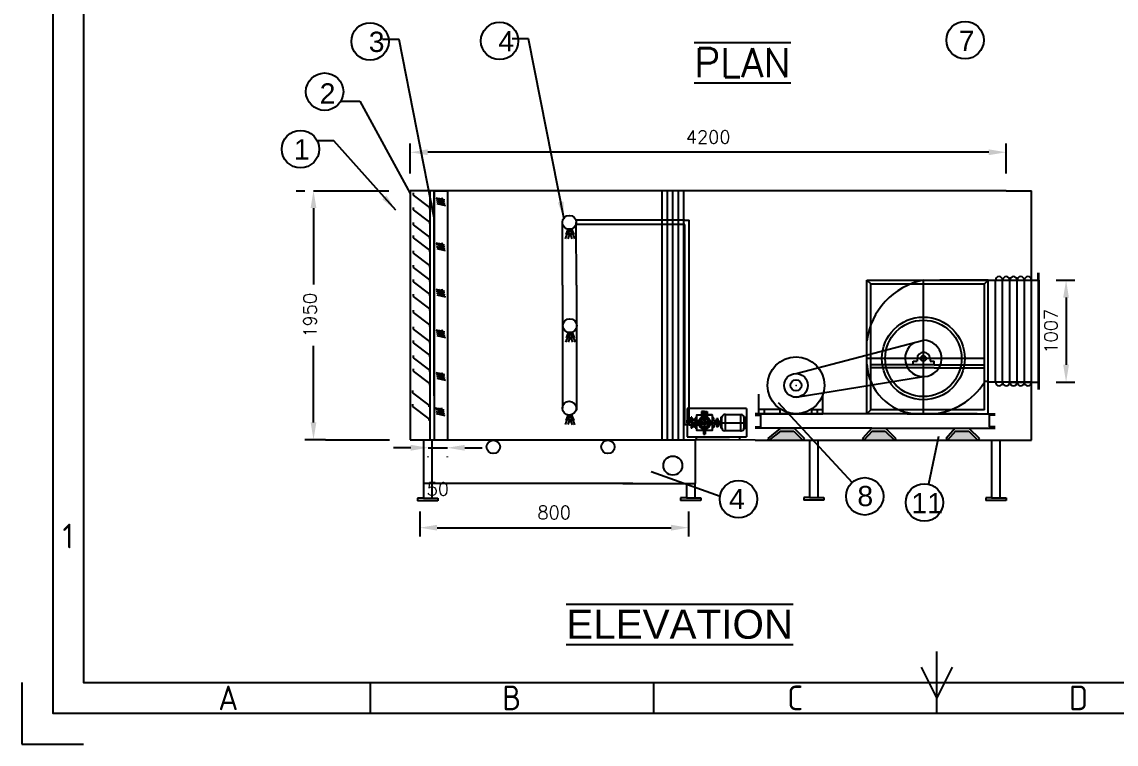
# Model space of a CAD drawing. Extents: x 40132 to 46456, y -234 to 4237.
# Drawn here: x 40132 to 43913, y -234 to 2259 of the extents above; entities that cross this region are included whole.
import ezdxf
from ezdxf.enums import TextEntityAlignment as Align

# ---------------------------------------------------------------- set-up
doc = ezdxf.new("R2010")
doc.units = 0
doc.header["$LTSCALE"] = 5
doc.header["$PDMODE"] = 3
doc.layers.get('0').update_dxf_attribs({"linetype": 'CONTINUOUS'})
doc.layers.get('DEFPOINTS').update_dxf_attribs({"linetype": 'CONTINUOUS'})
doc.styles.add('ISOCP', font='isocp.shx')
doc.styles.get("Standard").update_dxf_attribs({"font": 'romans.shx', "height": 45})
doc.dimstyles.get("Standard").update_dxf_attribs({"dimscale": 30, "dimtxt": 2, "dimasz": 1, "dimexe": 0.5, "dimexo": 0.5, "dimgap": 0.2, "dimtad": 1, "dimdec": 0, "dimdsep": 46, "dimtxsty": 'Standard', "dimcen": 2.5, "dimadec": 0, "dimazin": 0, "dimtfac": 1, "dimtdec": 0, "dimtmove": 2, "dimatfit": 3, "dimfxl": 1, "dimtolj": 1, "dimtzin": 0, "dimarcsym": 0})

# ---------------------------------------------------------------- blocks, each defined once
blk = doc.blocks.new('*D42')
at = {"color": 0, "lineweight": -2, "transparency": 16777216}
for p, q in [((41079.7, 1676.4), (41109.7, 1676.4)), ((41139.7, 1616.4), (41139.7, 1352.5)), ((41139.7, 876.4), (41139.7, 1140.4)), ((41181.1, 816.4), (41109.7, 816.4))]:
    blk.add_line(p, q, dxfattribs=at)
at = {"color": 0, "transparency": 16777216}
for points in [[(41129.7, 1616.4), (41149.7, 1616.4), (41139.7, 1676.4)], [(41129.7, 876.4), (41149.7, 876.4), (41139.7, 816.4)]]:
    blk.add_solid(points, dxfattribs=at)
at = {"layer": 'DEFPOINTS', "color": 0, "transparency": 16777216}
for p in [(41139.7, 1676.4), (41139.7, 1676.4), (41241.1, 816.4)]:
    blk.add_point(p, dxfattribs=at)
at = {"color": 0, "transparency": 16777216, "insert": (41127.7, 1246.4), "char_height": 45, "attachment_point": 5, "rotation": 90}
blk.add_mtext('\\A1;1950', dxfattribs=at)
blk = doc.blocks.new('*D46')
at = {"color": 0, "lineweight": -2, "transparency": 16777216}
for p, q in [((41476, 788.8), (41416, 788.8)), ((41536, 788.8), (41602.3, 788.8)), ((41536, 756.4), (41536, 758.8)), ((41602.3, 756.4), (41602.3, 758.8)), ((41662.3, 788.8), (41722.3, 788.8))]:
    blk.add_line(p, q, dxfattribs=at)
at = {"color": 0, "transparency": 16777216}
for points in [[(41476, 798.8), (41476, 778.8), (41536, 788.8)], [(41662.3, 798.8), (41662.3, 778.8), (41602.3, 788.8)]]:
    blk.add_solid(points, dxfattribs=at)
at = {"layer": 'DEFPOINTS', "color": 0, "transparency": 16777216}
for p in [(41536, 816.4), (41602.3, 816.4), (41602.3, 788.8)]:
    blk.add_point(p, dxfattribs=at)
at = {"color": 0, "transparency": 16777216, "insert": (41569.2, 646.3), "char_height": 45, "attachment_point": 5}
blk.add_mtext('\\A1;50', dxfattribs=at)
blk = doc.blocks.new('*D49')
at = {"color": 0, "lineweight": -2, "transparency": 16777216}
for p, q in [((41474.3, 1736.4), (41474.3, 1839.2)), ((43532.8, 1736.4), (43532.8, 1839.2)), ((43472.8, 1809.2), (41534.3, 1809.2))]:
    blk.add_line(p, q, dxfattribs=at)
at = {"color": 0, "transparency": 16777216}
for points in [[(41534.3, 1819.2), (41534.3, 1799.2), (41474.3, 1809.2)], [(43472.8, 1819.2), (43472.8, 1799.2), (43532.8, 1809.2)]]:
    blk.add_solid(points, dxfattribs=at)
at = {"layer": 'DEFPOINTS', "color": 0, "transparency": 16777216}
for p in [(41474.3, 1809.2), (41474.3, 1676.4), (43532.8, 1676.4)]:
    blk.add_point(p, dxfattribs=at)
at = {"color": 0, "transparency": 16777216, "insert": (42503.5, 1861.7), "char_height": 45, "attachment_point": 5}
blk.add_mtext('\\A1;4200', dxfattribs=at)
blk = doc.blocks.new('*D50')
at = {"color": 0, "lineweight": -2, "transparency": 16777216}
for p, q in [((41507, 569.2), (41507, 482.8)), ((42435.6, 569), (42435.6, 482.8)), ((41567, 512.8), (42375.6, 512.8))]:
    blk.add_line(p, q, dxfattribs=at)
at = {"color": 0, "transparency": 16777216}
for points in [[(41567, 522.8), (41567, 502.8), (41507, 512.8)], [(42375.6, 522.8), (42375.6, 502.8), (42435.6, 512.8)]]:
    blk.add_solid(points, dxfattribs=at)
at = {"layer": 'DEFPOINTS', "color": 0, "transparency": 16777216}
for p in [(41507, 629.2), (42435.6, 629), (42435.6, 512.8)]:
    blk.add_point(p, dxfattribs=at)
at = {"color": 0, "transparency": 16777216, "insert": (41971.3, 565.3), "char_height": 45, "attachment_point": 5}
blk.add_mtext('\\A1;800', dxfattribs=at)
blk = doc.blocks.new('*D51')
at = {"color": 0, "lineweight": -2, "transparency": 16777216}
for p, q in [((43706, 1367.3), (43770.2, 1367.3)), ((43740.2, 1307.3), (43740.2, 1075.3)), ((43706, 1015.3), (43770.2, 1015.3))]:
    blk.add_line(p, q, dxfattribs=at)
at = {"color": 0, "transparency": 16777216}
for points in [[(43730.2, 1307.3), (43750.2, 1307.3), (43740.2, 1367.3)], [(43730.2, 1075.3), (43750.2, 1075.3), (43740.2, 1015.3)]]:
    blk.add_solid(points, dxfattribs=at)
at = {"layer": 'DEFPOINTS', "color": 0, "transparency": 16777216}
for p in [(43646, 1367.3), (43646, 1015.3), (43740.2, 1015.3)]:
    blk.add_point(p, dxfattribs=at)
at = {"color": 0, "transparency": 16777216, "insert": (43687.7, 1191.3), "char_height": 45, "attachment_point": 5, "rotation": 90}
blk.add_mtext('\\A1;1007', dxfattribs=at)

msp = doc.modelspace()

# ---------------------------------------------------------------- hatches: boundary and pattern name
h = msp.add_hatch(color=0)
h.paths.add_polyline_path([(43403.7, 845.8), (43358.4, 845.8), (43330.1, 815.6), (43434.7, 815.6)])
h.paths.add_polyline_path([(43115.3, 845.8), (43070, 845.8), (43041.7, 815.6), (43146.3, 815.6)])
h.paths.add_polyline_path([(42799.3, 846.4), (42754, 846.4), (42725.7, 816.3), (42725.6, 815.6), (42830.9, 815.6)])

# ---------------------------------------------------------------- linework, layer by layer
at = {"color": 0}
for p, q in [((41233.7, 1985.1), (41300.3, 1985.1)), ((41300.3, 1985.1), (41474.3, 1666.9)), ((41139.7, 1676.4), (41399.6, 1676.4)), ((42545.6, 1676.4), (41474.3, 1676.4)), ((41474.3, 1674.4), (41474.3, 1676.4)), ((41557, 1676.4), (41557, 816.4)), ((43532.8, 1676.4), (42512.3, 1676.4)), ((43532.8, 1676.4), (43620.4, 1676.4)), ((43620.4, 816.4), (43620.4, 1676.4)), ((41999.6, 1350.1), (41999.8, 1567.2)), ((42422.4, 1575), (42046.5, 1575)), ((42422.4, 1560), (42046.7, 1560)), ((42048, 1350.1), (42047.8, 1567.2)), ((42422.4, 1575), (42437.4, 1575)), ((42422.4, 1544.3), (42422.4, 1560)), ((42437.4, 885.2), (42437.4, 1575)), ((42422.4, 867.7), (42422.4, 1544.3)), ((43052, 906.3), (43052, 1367.3)), ((43052, 1367.3), (43471, 1367.3)), ((43052, 1367.3), (43065, 1354.3)), ((43247, 906.3), (43247, 1367.3)), ((43471, 1367.3), (43303.7, 1367.3)), ((43458, 1354.3), (43471, 1367.3)), ((43471, 906.3), (43471, 1367.3)), ((43471, 1015.3), (43471, 1367.3)), ((43471, 1367.3), (43546, 1367.3)), ((43496, 1015.3), (43496, 1367.3)), ((43521, 1015.3), (43521, 1367.3)), ((43546, 1015.3), (43546, 1367.3)), ((43546, 1367.3), (43646, 1367.3)), ((43571, 1015.3), (43571, 1367.3)), ((43596, 1015.3), (43596, 1367.3)), ((43621, 1367.3), (43646, 1367.3)), ((43644, 1367.3), (43644, 1392.3)), ((43644, 1367.3), (43644, 1015.3)), ((43646, 1367.3), (43646, 1392.3)), ((43646, 1367.3), (43646, 1015.3)), ((43065, 919.3), (43065, 1354.3)), ((43065, 1354.3), (43458, 1354.3)), ((43458, 919.3), (43458, 1354.3)), ((43052, 906.3), (43052, 1193.6)), ((43247, 906.3), (43247, 1193.6)), ((42807, 1045.4), (43247, 1160.4)), ((43458, 1097.3), (43052, 1097.3)), ((43284.5, 1074.6), (43065, 1074.6)), ((43284.5, 1064.6), (43065, 1064.6)), ((43284.5, 1074.6), (43458, 1074.6)), ((43284.5, 1064.6), (43458, 1064.6)), ((42807, 963.2), (43247, 1034.3)), ((41999.6, 986.9), (41999.6, 961.7)), ((43621, 1015.3), (43471, 1015.3)), ((43546, 1015.3), (43646, 1015.3)), ((43621, 1015.3), (43646, 1015.3)), ((43644, 1015.3), (43644, 990.3)), ((43646, 1015.3), (43646, 990.3)), ((42679.1, 906.3), (42679.1, 973.4)), ((42900, 906.3), (42900, 973.4)), ((42490.5, 914.2), (42480.5, 914.2)), ((42480.5, 914.2), (42480.5, 893.7)), ((42487.5, 902.2), (42487.5, 914.2)), ((42487.5, 914.2), (42493.5, 914.2)), ((42490.5, 914.2), (42490.5, 836.2)), ((42490.5, 914.2), (42500.5, 914.2)), ((42493.5, 914.2), (42493.5, 902.2)), ((42500.5, 914.2), (42500.5, 893.7)), ((42754.9, 921.3), (42679.1, 921.3)), ((42679.1, 906.3), (42679.1, 921.3)), ((42698.1, 906.3), (42698.1, 921.3)), ((42752, 906.3), (42752, 921.3)), ((42859.1, 921.3), (42900, 921.3)), ((42862, 906.3), (42862, 921.3)), ((42881, 906.3), (42881, 921.3)), ((43052, 906.3), (43065, 919.3)), ((43458, 919.3), (43065, 919.3)), ((41538.6, 888.8), (41538.6, 882.7)), ((42431.1, 882.7), (42431.1, 884.6)), ((42431.1, 875.2), (42431.1, 882.7)), ((42431.1, 875.2), (42431.1, 865.7)), ((42437.4, 867.7), (42437.4, 885.2)), ((42437.4, 882.7), (42470.9, 882.7)), ((42445, 875.2), (42445, 894.2)), ((42447, 894.2), (42445, 894.2)), ((42445, 892.7), (42445, 857.7)), ((42445, 875.2), (42445, 856.2)), ((42446, 875.2), (42446, 894.2)), ((42446, 892.7), (42446, 857.7)), ((42446, 875.2), (42446, 856.2)), ((42447, 875.2), (42447, 894.2)), ((42447, 892.7), (42447, 857.7)), ((42447, 875.2), (42447, 887.7)), ((42447, 887.7), (42458, 887.7)), ((42447, 875.2), (42447, 856.2)), ((42464, 892.7), (42458, 892.7)), ((42458, 892.7), (42458, 857.7)), ((42464, 875.2), (42464, 892.7)), ((42464, 848.2), (42464, 875.2)), ((42469.5, 875.2), (42517, 875.2)), ((42487.5, 902.2), (42487.5, 896)), ((42487.5, 902.2), (42487.5, 896)), ((42517, 902.2), (42493.5, 902.2)), ((42493.5, 902.2), (42493.5, 896)), ((42523, 892.2), (42517, 892.2)), ((42517, 892.2), (42517, 858.2)), ((42523, 881.2), (42523, 892.2)), ((42526, 881.2), (42523, 881.2)), ((42532, 881.2), (42526, 881.2)), ((42532, 875.2), (42532, 889.2)), ((42538, 889.2), (42532, 889.2)), ((42532, 875.2), (42532, 861.2)), ((42535, 875.2), (42535, 889.2)), ((42535, 875.2), (42535, 881.2)), ((42535, 875.2), (42535, 861.2)), ((42538, 875.2), (42538, 889.2)), ((42538, 875.2), (42538, 881.2)), ((42538, 881.2), (42547, 881.2)), ((42538, 875.2), (42538, 869.2)), ((42538, 875.2), (42538, 861.2)), ((42551, 894.2), (42547, 894.2)), ((42547, 894.2), (42547, 856.2)), ((42551, 856.2), (42551, 894.2)), ((42563, 903.2), (42560, 903.2)), ((42615, 903.2), (42618, 903.2)), ((42627, 894.2), (42627, 856.2)), ((42627, 894.2), (42632, 894.2)), ((42632, 856.2), (42632, 894.2)), ((43052, 906.3), (42665.7, 906.3)), ((42665.7, 906.3), (42679.1, 906.3)), ((43052, 906.3), (42665.7, 906.3)), ((43052, 906.3), (42665.7, 906.3)), ((42665.7, 901.3), (42685.7, 901.3)), ((42679.1, 906.3), (42890, 906.3)), ((42807, 906.3), (42679.1, 906.3)), ((42685.7, 861.1), (42685.7, 901.3)), ((42697.7, 906.2), (42869.3, 905.5)), ((42829.8, 906.1), (42796.3, 906.1)), ((42807, 906.3), (42900, 906.3)), ((43069.2, 906.3), (42829.3, 906.3)), ((43433, 906.3), (43052, 906.3)), ((43191.2, 906.3), (43494.7, 906.3)), ((43494.7, 901.3), (43474.7, 901.3)), ((43474.7, 901.3), (43474.7, 861.3)), ((43621, 815.6), (43621, 890.6)), ((42437.4, 867.7), (42422.4, 867.7)), ((42437.4, 867.7), (42470.9, 867.7)), ((42447, 856.2), (42445, 856.2)), ((42447, 862.7), (42458, 862.7)), ((42458, 857.7), (42464, 857.7)), ((42487.5, 854.5), (42487.5, 836.2)), ((42487.5, 854.5), (42487.5, 836.2)), ((42487.5, 848.2), (42487.5, 836.2)), ((42487.5, 836.2), (42493.5, 836.2)), ((42493.5, 854.5), (42493.5, 836.2)), ((42523, 858.2), (42517, 858.2)), ((42526, 869.2), (42523, 869.2)), ((42523, 869.2), (42523, 858.2)), ((42532, 869.2), (42526, 869.2)), ((42538, 861.2), (42532, 861.2)), ((42538, 869.2), (42547, 869.2)), ((42551, 856.2), (42547, 856.2)), ((42563, 847.2), (42560, 847.2)), ((42615, 847.2), (42618, 847.2)), ((42627, 856.2), (42632, 856.2)), ((42665.7, 861.1), (42685.7, 861.1)), ((42857.4, 856.1), (42665.7, 856.1)), ((42753.1, 856.7), (42710.2, 821.3)), ((42754, 846.4), (42714.9, 816.3)), ((42753.1, 856.7), (42800.1, 856.7)), ((42754, 846.4), (42799.3, 846.4)), ((42799.3, 846.4), (42830.9, 815.6)), ((42800.1, 856.7), (42836.2, 821.3)), ((43069.2, 856.3), (42829.3, 856.3)), ((43069.2, 856.1), (43037, 820.7)), ((43070, 845.8), (43041.7, 815.6)), ((43069.2, 856.1), (43116.2, 856.1)), ((43070, 845.8), (43115.3, 845.8)), ((43115.3, 845.8), (43146.9, 815)), ((43116.2, 856.3), (43494.7, 856.3)), ((43116.2, 856.1), (43152.2, 820.7)), ((43357.5, 856.1), (43325.4, 820.7)), ((43358.4, 845.8), (43330.1, 815.6)), ((43357.5, 856.1), (43404.5, 856.1)), ((43358.4, 845.8), (43403.7, 845.8)), ((43403.7, 845.8), (43435.3, 815)), ((43404.5, 856.1), (43440.6, 820.7)), ((43494.7, 861.3), (43474.7, 861.3)), ((41181.1, 816.4), (41402.4, 816.4)), ((41519.6, 816.4), (41519.6, 645.3)), ((41549.6, 665.3), (41549.6, 816.4)), ((42458.3, 816.4), (42458.3, 665.3)), ((42577.4, 816.4), (42458.3, 816.4)), ((42577.4, 816.4), (42462.8, 816.4)), ((42463.3, 816.4), (42463.3, 826.5)), ((42665.7, 815.6), (42577.4, 816.4)), ((42612.5, 816.1), (42612.5, 826.5)), ((42665.7, 815.6), (43621, 815.6)), ((42714.9, 816.3), (42710.2, 821.3)), ((42830.9, 815.6), (42836.2, 821.3)), ((42853.5, 817.6), (42853.5, 617.4)), ((42883.5, 617.4), (42883.5, 817.6)), ((43041.7, 815.6), (43037, 820.7)), ((43146.9, 815), (43152.2, 820.7)), ((43330.1, 815.6), (43325.4, 820.7)), ((43435.3, 815), (43440.6, 820.7)), ((43482.8, 816.4), (43482.8, 616.3)), ((43512.8, 616.3), (43512.8, 816.4)), ((42544.4, 621), (42306.2, 706.2)), ((42243, 665.3), (41519.6, 665.3)), ((41519.6, 645.3), (41519.6, 615.3)), ((41549.6, 615.3), (41549.6, 665.3)), ((42208.4, 665.3), (42458.4, 665.3)), ((42428.4, 665.3), (42428.4, 646.3)), ((42428.4, 646.3), (42428.4, 616.3)), ((42458.4, 616.3), (42458.4, 666.3)), ((42853.5, 667.4), (42853.5, 647.4)), ((43482.8, 666.3), (43482.8, 646.3)), ((41519.6, 615.3), (41499.6, 615.3)), ((41499.6, 615.3), (41499.6, 605.3)), ((41569.6, 605.3), (41499.6, 605.3)), ((41519.6, 615.3), (41549.6, 615.3)), ((41549.6, 615.3), (41569.6, 615.3)), ((41569.6, 615.3), (41569.6, 605.3)), ((42428.4, 616.3), (42408.4, 616.3)), ((42408.4, 616.3), (42408.4, 606.3)), ((42478.4, 606.3), (42408.4, 606.3)), ((42428.4, 616.3), (42458.4, 616.3)), ((42458.4, 616.3), (42478.4, 616.3)), ((42478.4, 616.3), (42478.4, 606.3)), ((42853.5, 617.4), (42833.5, 617.4)), ((42833.5, 617.4), (42833.5, 607.4)), ((42903.5, 607.4), (42833.5, 607.4)), ((42853.5, 617.4), (42883.5, 617.4)), ((42883.5, 617.4), (42903.5, 617.4)), ((42903.5, 617.4), (42903.5, 607.4)), ((43482.8, 616.3), (43462.8, 616.3)), ((43462.8, 616.3), (43462.8, 606.3)), ((43532.8, 606.3), (43462.8, 606.3)), ((43482.8, 616.3), (43512.8, 616.3)), ((43512.8, 616.3), (43532.8, 616.3)), ((43532.8, 616.3), (43532.8, 606.3)), ((43293.8, -128), (43293.8, 84.9)), ((43293.8, -74.8), (43240.6, 31.7)), ((43347.1, 31.7), (43293.8, -74.8)), ((40132, -21.5), (40132, -234.5)), ((41335, -21.5), (41335, -128)), ((42314.4, -21.5), (42314.4, -128)), ((40132, -234.5), (40345, -234.5))]:
    msp.add_line(p, q, dxfattribs=at)
for p, q in [((41474.3, 1674.4), (41474.3, 816.4)), ((41484.3, 1669.1), (41484.3, 1661.2)), ((41542.2, 1674.4), (41542.2, 816.4)), ((41602.3, 1676.4), (41602.3, 816.4)), ((42342.9, 1674.4), (42342.9, 816.4)), ((42361.8, 1674.4), (42361.8, 816.4)), ((42380.7, 1674.4), (42380.7, 816.4)), ((42399.5, 1674.4), (42399.5, 816.4)), ((42418.4, 1674.4), (42418.4, 816.4)), ((41484.3, 1661.2), (41540.5, 1618.4)), ((41484.3, 1618.7), (41484.3, 1610.9)), ((41484.3, 1610.9), (41540.5, 1568)), ((41540.5, 1618.4), (41540.5, 1612.8)), ((41484.3, 1566.5), (41484.3, 1558.6)), ((41484.3, 1558.6), (41540.5, 1515.7)), ((41540.5, 1568), (41540.5, 1562.4)), ((41484.3, 1521.7), (41484.3, 1513.9)), ((41484.3, 1513.9), (41540.5, 1471)), ((41540.5, 1515.7), (41540.5, 1510.1)), ((42016.6, 1529.5), (42009.2, 1510.7)), ((42018.7, 1543.7), (42011.4, 1525)), ((42025.3, 1529.5), (42018, 1510.7)), ((42025.4, 1543.3), (42018.1, 1524.5)), ((42025.3, 1529.5), (42032.9, 1510)), ((42025.4, 1543.3), (42033.1, 1523.7)), ((42031.6, 1544.5), (42039.2, 1525)), ((42034.4, 1529.5), (42042, 1510)), ((41484.3, 1469), (41484.3, 1461.1)), ((41484.3, 1461.1), (41540.5, 1418.3)), ((41540.5, 1471), (41540.5, 1465.4)), ((41484.3, 1419.6), (41484.3, 1411.7)), ((41484.3, 1411.7), (41540.5, 1368.8)), ((41540.5, 1418.3), (41540.5, 1412.6)), ((41484.3, 1370.1), (41484.3, 1362.2)), ((41484.3, 1362.2), (41540.5, 1319.4)), ((41540.5, 1368.8), (41540.5, 1363.2)), ((41999.6, 1350.1), (41999.6, 986.9)), ((42048, 1350.1), (42048, 918.8)), ((41484.3, 1318.8), (41484.3, 1310.9)), ((41484.3, 1310.9), (41540.5, 1268)), ((41540.5, 1319.4), (41540.5, 1313.7)), ((41484.3, 1263.6), (41484.3, 1255.7)), ((41484.3, 1255.7), (41540.5, 1212.9)), ((41540.5, 1268), (41540.5, 1262.4)), ((41540.5, 1212.9), (41540.5, 1207.2)), ((41484.3, 1206.1), (41484.3, 1198.2)), ((41484.3, 1198.2), (41540.5, 1155.3)), ((42018, 1172.6), (42010.7, 1153.8)), ((42020.2, 1186.8), (42012.8, 1168.1)), ((42026.8, 1172.6), (42019.4, 1153.8)), ((42026.9, 1186.4), (42019.6, 1167.6)), ((42026.8, 1172.6), (42034.4, 1153.1)), ((42026.9, 1186.4), (42034.5, 1166.8)), ((42033.1, 1187.6), (42040.7, 1168.1)), ((42035.8, 1172.6), (42043.4, 1153.1)), ((41484.3, 1159.3), (41484.3, 1151.4)), ((41484.3, 1151.4), (41540.5, 1108.6)), ((41540.5, 1155.3), (41540.5, 1149.7)), ((41484.3, 1107.7), (41484.3, 1099.8)), ((41484.3, 1099.8), (41540.5, 1057)), ((41540.5, 1108.6), (41540.5, 1102.9)), ((41484.3, 1061), (41484.3, 1053.1)), ((41484.3, 1053.1), (41540.5, 1010.3)), ((41540.5, 1057), (41540.5, 1051.4)), ((41482.3, 986.2), (41482.3, 978.3)), ((41540.5, 1010.3), (41540.5, 1004.7)), ((41602.3, 1010.3), (41602.3, 816.4)), ((41482.3, 978.3), (41538.6, 935.5)), ((41999.6, 961.7), (41999.6, 925.3)), ((41482.3, 939.5), (41482.3, 931.6)), ((41482.3, 931.6), (41538.6, 888.8)), ((41538.6, 935.5), (41538.6, 929.8)), ((42016.7, 887.6), (42009.4, 868.8)), ((42018.9, 901.9), (42011.5, 883.1)), ((42025.5, 887.6), (42018.1, 868.8)), ((42025.6, 901.4), (42018.3, 882.6)), ((42025.5, 887.6), (42033.1, 868.1)), ((42025.6, 901.4), (42033.2, 881.8)), ((42031.8, 902.6), (42039.4, 883.1)), ((42034.5, 887.6), (42042.1, 868.1)), ((41474.3, 816.4), (42458.3, 816.4))]:
    msp.add_line(p, q)
at = {"color": 0, "linetype": 'ByBlock', "lineweight": -2}
for p, q in [((41593.2, 1643.8), (41563.7, 1650.9)), ((41593.7, 1638.2), (41564.3, 1645.3)), ((41595.2, 1631.1), (41565.8, 1638.2)), ((41596.8, 1624), (41567.3, 1631.1)), ((41572.2, 1652.5), (41577.3, 1628.7)), ((41578, 1651.7), (41583.2, 1627.3)), ((41583.3, 1652.5), (41588.9, 1625.9)), ((41592.7, 1488.6), (41563.2, 1495.7)), ((41593.2, 1483), (41563.8, 1490.1)), ((41594.7, 1475.9), (41565.3, 1483)), ((41596.3, 1468.8), (41566.8, 1475.9)), ((41571.7, 1497.3), (41576.7, 1473.5)), ((41577.5, 1496.4), (41582.7, 1472.1)), ((41582.8, 1497.3), (41588.4, 1470.7)), ((41593.2, 1328.6), (41563.7, 1335.7)), ((41593.7, 1323), (41564.3, 1330.1)), ((41572.2, 1337.4), (41577.3, 1313.5)), ((41578, 1336.5), (41583.2, 1312.1)), ((41583.3, 1337.4), (41588.9, 1310.7)), ((41595.2, 1315.9), (41565.8, 1323)), ((41596.8, 1308.8), (41567.3, 1315.9)), ((41593.2, 1188), (41563.7, 1195.1)), ((41593.7, 1182.4), (41564.3, 1189.5)), ((41595.2, 1175.3), (41565.8, 1182.4)), ((41596.8, 1168.2), (41567.3, 1175.3)), ((41572.2, 1196.8), (41577.3, 1172.9)), ((41578, 1195.9), (41583.2, 1171.5)), ((41583.3, 1196.8), (41588.9, 1170.1)), ((41593.2, 1040.4), (41563.7, 1047.5)), ((41593.7, 1034.8), (41564.3, 1041.9)), ((41595.2, 1027.7), (41565.8, 1034.8)), ((41596.8, 1020.6), (41567.3, 1027.7)), ((41572.2, 1049.1), (41577.3, 1025.3)), ((41578, 1048.3), (41583.2, 1023.9)), ((41583.3, 1049.1), (41588.9, 1022.5)), ((41591.2, 918.9), (41561.8, 925.9)), ((41591.7, 913.3), (41562.3, 920.4)), ((41593.3, 906.2), (41563.8, 913.3)), ((41570.2, 927.6), (41575.3, 903.8)), ((41576.1, 926.7), (41581.2, 902.3)), ((41581.3, 927.6), (41586.9, 901)), ((41594.8, 899.1), (41565.3, 906.2))]:
    msp.add_line(p, q, dxfattribs=at)
at = {"color": 0, "ltscale": 100}
for p, q in [((42745.4, 944.9), (43000.5, 668.5)), ((43299.7, 827.7), (43264.3, 662.9))]:
    msp.add_line(p, q, dxfattribs=at)
at = {"color": 0}
for points in [[(46349.2, -128), (46349.2, 4130.3), (40238.5, 4130.3), (40238.5, -128)], [(46242.7, -21.5), (46242.7, 4023.8), (40345, 4023.8), (40345, -21.5)], [(42615, 847.2), (42563, 847.2), (42563, 903.2), (42615, 903.2)]]:
    msp.add_lwpolyline(points, close=True, dxfattribs=at)
for points in [[(41557, 967.6), (41557, 1676.4), (41602.3, 1676.4), (41602.3, 967.6)], [(42487.5, 848.2), (42464, 848.2), (42464, 902.2), (42487.5, 902.2)], [(42493.5, 902.2), (42517, 902.2), (42517, 848.2), (42493.5, 848.2)]]:
    msp.add_lwpolyline(points, dxfattribs=at)
msp.add_lwpolyline([(41474.3, 816.4), (42449, 816.4)])
for centre, radius in [((41335.1, 2191.8), 64.6), ((41782.8, 2193.7), 64.6), ((43391.3, 2196.3), 64.6), ((41178.2, 2018.3), 64.6), ((41094.7, 1819.9), 64.6), ((42023.8, 1567.2), 24), ((42025.3, 1210.3), 24), ((43247, 1097.3), 143), ((43247, 1097.3), 132), ((42807, 1004.3), 98), ((43247, 1097.3), 9.5), ((42807, 1004.3), 41.1), ((42807, 1004.3), 19), ((42807, 1004.3), 3.637978807091713e-12), ((42023.6, 925.3), 24), ((42490.5, 875.2), 21), ((42490.5, 875.2), 16), ((42490.5, 875.2), 15), ((42490.5, 875.2), 8), ((43044.4, 621.1), 64.6), ((42608.2, 611.1), 64.6), ((43250.7, 599.8), 64.6)]:
    msp.add_circle(centre, radius, dxfattribs=at)
for centre, radius in [((41761, 791.8), 23.2), ((42157.1, 791.8), 23.2), ((42381.4, 727.2), 32.8)]:
    msp.add_circle(centre, radius)
for centre, radius, start, end in [((43294.7, 1127.4), 244.6, 101.2466, 172.9219), ((43508.5, 1367.3), 12.5, 0, 180), ((43533.5, 1367.3), 12.5, 0, 180), ((43558.5, 1367.3), 12.5, 0, 180), ((43583.5, 1367.3), 12.5, 0, 180), ((43608.5, 1367.3), 12.5, 0, 180), ((43247, 1097.3), 63.1, 119.2747, 90), ((43233.1, 1087.1), 181.4, 183.2138, 265.5987), ((43262.4, 1135.3), 229.5, 273.8399, 328.4805), ((43464.5, 1008.4), 9.45, 46.5475, 133.4525), ((43508.5, 1015.3), 12.5, 180, 0), ((43533.5, 1015.3), 12.5, 180, 0), ((43558.5, 1015.3), 12.5, 180, 0), ((43583.5, 1015.3), 12.5, 180, 0), ((43608.5, 1015.3), 12.5, 180, 0), ((42560, 894.2), 9, 90, 180), ((42618, 894.2), 9, 0, 90), ((42560, 856.2), 9, 180, 270), ((42618, 856.2), 9, 270, 0)]:
    msp.add_arc(centre, radius, start, end, dxfattribs=at)
at = {"layer": 'DEFPOINTS'}
for p, q in [((43211.6, 1087.7), (43225.6, 1087.7)), ((43211.6, 1074.6), (43211.6, 1087.7)), ((43225.6, 1096.2), (43225.6, 1087.7)), ((43270.4, 1096.2), (43270.4, 1087.7)), ((43270.4, 1087.7), (43284.5, 1087.7)), ((43284.5, 1074.6), (43284.5, 1087.7)), ((42636.1, 924), (42431.1, 924)), ((42431.1, 924), (42431.1, 826.5)), ((42636.1, 924), (42636.1, 826.5)), ((42431.1, 826.5), (42636.1, 826.5))]:
    msp.add_line(p, q, dxfattribs=at)
at = {"layer": 'DEFPOINTS', "ltscale": 5}
msp.add_line((42447.5, 875.2), (42632, 875.2), dxfattribs=at)
at = {"layer": 'DEFPOINTS'}
msp.add_arc((43248, 1096.2), 22.4, 0, 180, dxfattribs=at)

# ---------------------------------------------------------------- texts
at = {"color": 0}
msp.add_text('%%U%%OPLAN', height=100, dxfattribs=at).set_placement((42454.8, 2068.7))
at = {"color": 0, "style": 'ISOCP'}
for s, p in [('1', (40291.7, 484.1)), ('A', (40845.3, -74.8)), ('B', (41824.7, -74.8)), ('C', (42804.1, -74.8)), ('D', (43783.5, -74.8))]:
    msp.add_text(s, height=85.2, dxfattribs=at).set_placement(p, align=Align.MIDDLE)
at = {"color": 0}
for s, insert, char_height, width, attachment_point in [('{\\fArial|b0|i0|c0|p34;3}', (41330.6, 2225.5), 70, 31.72, 1), ('{\\fArial|b0|i0|c0|p34;4}', (41778.3, 2227.4), 70, 31.72, 1), ('{\\fArial|b0|i0|c0|p34;7}', (43369.4, 2228.9), 70, 31.72, 1), ('{\\fArial|b0|i0|c0|p34;2}', (41161.1, 2047.2), 70, 31.72, 1), ('{\\fArial|b0|i0|c0|p34;1}', (41071.7, 1854.1), 70, 31.72, 1), ('{\\fArial|b0|i0|c0|p34;4}', (42575.6, 646.8), 70, 31.72, 1), ('{\\fArial|b0|i0|c0|p34;8}', (43019.2, 657.1), 70, 31.72, 1), ('{\\fArial|b0|i0|c0|p34;11}', (43205.9, 632.4), 70, 31.72, 1), ('{\\fArial|b0|i0|c0|p34;\\L\\OELEVATION}', (42405, 178.6), 100, 1415.12, 5)]:
    msp.add_mtext(s, dxfattribs=dict(at, insert=insert, char_height=char_height, width=width, attachment_point=attachment_point))

# ---------------------------------------------------------------- dimensions: what is measured, and where the dimension line sits
for base, p1, p2, text, picture, middle in [((41474.3, 1809.2), (43532.8, 1676.4), (41474.3, 1676.4), '4200', '*D49', (42503.5, 1861.7)), ((41602.3, 788.8), (41536, 816.4), (41602.3, 816.4), '50', '*D46', (41569.2, 646.3)), ((42435.6, 512.8), (41507, 629.2), (42435.6, 629), '800', '*D50', (41971.3, 565.3))]:
    dim = msp.add_linear_dim(base=base, p1=p1, p2=p2, text=text, dimstyle='Standard', override={"dimtxt": 150, "dimasz": 2, "dimexe": 1, "dimexo": 2, "dimgap": 1, "dimcen": 2}, dxfattribs=at)
    dim.commit()
    dim.dimension.update_dxf_attribs({"geometry": picture, "text_midpoint": middle})
dim = msp.add_linear_dim(base=(41139.7, 1676.4), p1=(41241.1, 816.4), p2=(41139.7, 1676.4), angle=90, text='1950', dimstyle='Standard', override={"dimtxt": 150, "dimasz": 2, "dimexe": 1, "dimexo": 2, "dimgap": 1, "dimcen": 2}, dxfattribs=at)
dim.commit()
dim.dimension.update_dxf_attribs({"geometry": '*D42', "text_midpoint": (41127.7, 1246.4), "dimtype": 160})
dim = msp.add_linear_dim(base=(43740.2, 1015.3), p1=(43646, 1367.3), p2=(43646, 1015.3), angle=90, text='1007', dimstyle='Standard', override={"dimtxt": 150, "dimasz": 2, "dimexe": 1, "dimexo": 2, "dimgap": 1, "dimcen": 2}, dxfattribs=at)
dim.commit()
dim.dimension.update_dxf_attribs({"geometry": '*D51', "text_midpoint": (43687.7, 1191.3)})

# ---------------------------------------------------------------- leaders
for points in [[(41557.7, 1576.5), (41435.5, 2198.8), (41378.2, 2198.8)], [(42005.4, 1578.5), (41883.2, 2200.7), (41826, 2200.7)], [(41424.3, 1609), (41209.7, 1848.9), (41152.4, 1848.9)]]:
    msp.add_leader(points, dimstyle='Standard', override={"dimtxt": 150, "dimasz": 2, "dimexe": 1, "dimexo": 2, "dimgap": 1, "dimtad": 0, "dimcen": 2}, dxfattribs=at)

doc.saveas('drawing.dxf')
